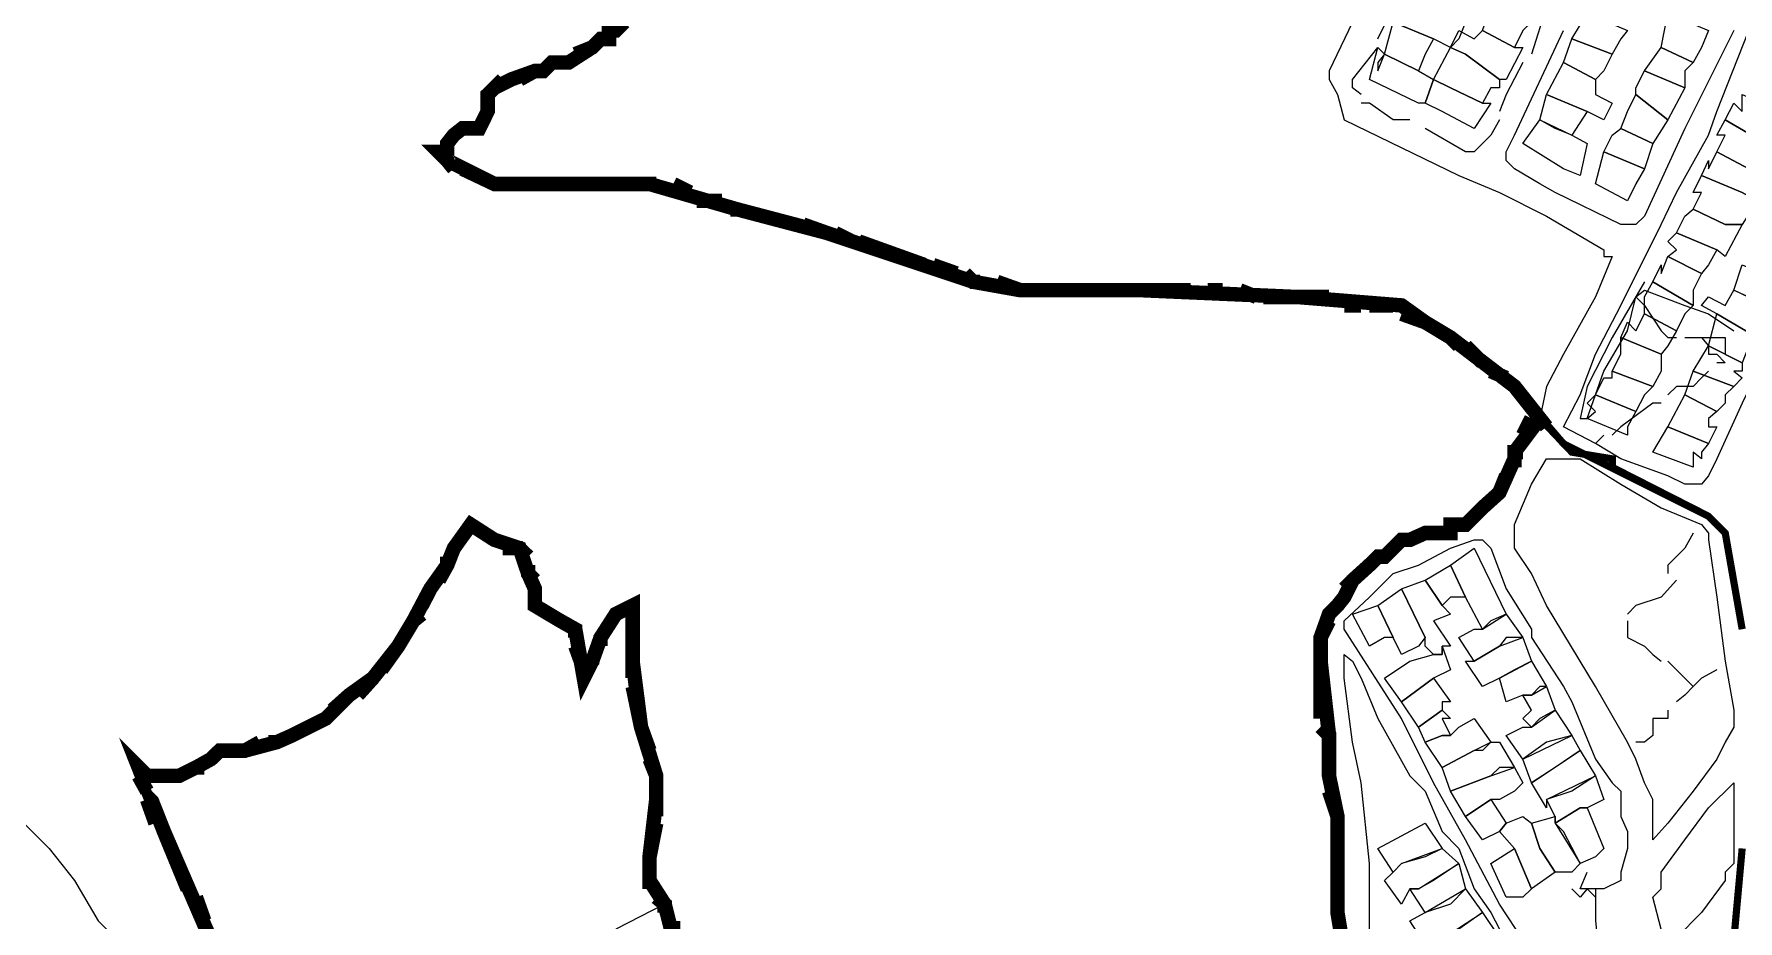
# Model space of a CAD drawing. Header units: millimetres. Extents: x -3588 to 75209, y -3737 to 38254.
# Drawn here: x 27553 to 27838.2, y 5192.6 to 5341 of the extents above; entities that cross this region are included whole.
import ezdxf

# ---------------------------------------------------------------- set-up
doc = ezdxf.new("R2010")
doc.units = ezdxf.units.MM
doc.layers.add('P', color=253, linetype='Continuous')

msp = doc.modelspace()

# ---------------------------------------------------------------- linework, layer by layer
at = {"layer": 'P'}
for points in [[(27800.816, 5399.755), (27796.863, 5387.609), (27790.094, 5376.886), (27783.324, 5361.923), (27773.722, 5343.006), (27769.769, 5334.828), (27769.769, 5333.42), (27771.177, 5330.875), (27772.313, 5326.634), (27791.502, 5317.32)], [(27879.586, 5363.331), (27844.298, 5290.226), (27838.937, 5279.215), (27834.696, 5269.901), (27833.288, 5267.085), (27832.151, 5265.66), (27830.743, 5265.66), (27829.335, 5265.66), (27826.502, 5267.085), (27818.612, 5269.901), (27814.371, 5272.446), (27809.01, 5275.263), (27811.827, 5280.624), (27814.371, 5287.409), (27818.612, 5295.587), (27825.382, 5309.142), (27827.926, 5314.504), (27833.288, 5324.106), (27834.696, 5328.059), (27840.057, 5341.598)], [(27777.963, 5340.19), (27781.916, 5348.384)], [(27791.502, 5340.19), (27790.094, 5338.781), (27787.277, 5340.19), (27780.491, 5343.006), (27781.916, 5344.431), (27783.324, 5344.431), (27784.732, 5346.959), (27790.094, 5344.431), (27792.638, 5343.006), (27791.502, 5340.19)], [(27785.853, 5337.645), (27784.732, 5334.828), (27779.083, 5337.645), (27780.491, 5343.006), (27787.277, 5340.19), (27785.853, 5337.645)], [(27803.649, 5343.006), (27802.24, 5341.598), (27800.816, 5338.781), (27795.455, 5341.598), (27796.863, 5345.551), (27803.649, 5343.006)], [(27806.177, 5345.551), (27803.649, 5337.645)], [(27818.612, 5340.19), (27817.188, 5337.645), (27810.418, 5340.19), (27812.963, 5344.431), (27819.732, 5341.598), (27818.612, 5340.19)], [(27832.151, 5338.781), (27830.743, 5336.237), (27825.382, 5338.781), (27826.502, 5344.431), (27833.288, 5341.598), (27832.151, 5338.781)], [(27792.638, 5337.645), (27790.094, 5338.781), (27791.502, 5341.598), (27794.047, 5340.19), (27795.455, 5341.598), (27800.816, 5338.781), (27802.24, 5338.781), (27799.408, 5333.42), (27798.287, 5333.42), (27792.638, 5337.645)], [(27837.513, 5341.598), (27829.335, 5325.226), (27822.565, 5310.551), (27821.141, 5309.142), (27819.732, 5309.142), (27818.612, 5309.142), (27807.602, 5314.504), (27805.057, 5315.912), (27800.816, 5318.457), (27799.408, 5319.865), (27799.408, 5321.273), (27800.816, 5324.106), (27809.01, 5341.598)], [(27815.78, 5334.828), (27814.371, 5333.42), (27809.01, 5336.237), (27810.418, 5340.19), (27817.188, 5337.645), (27815.78, 5334.828)], [(27775.13, 5330.875), (27773.722, 5331.996), (27773.722, 5333.42), (27777.963, 5338.781)], [(27777.963, 5336.237), (27777.963, 5334.828), (27779.083, 5337.645), (27784.732, 5334.828), (27787.277, 5333.42), (27785.853, 5329.467), (27784.732, 5329.467), (27776.538, 5333.42), (27777.963, 5338.781), (27779.083, 5337.645), (27777.963, 5336.237)], [(27792.638, 5337.645), (27798.287, 5333.42), (27798.287, 5331.996), (27796.863, 5331.996), (27795.455, 5329.467), (27790.094, 5331.996), (27787.277, 5333.42), (27790.094, 5338.781), (27792.638, 5337.645)], [(27829.335, 5334.828), (27829.335, 5331.996), (27822.565, 5334.828), (27825.382, 5338.781), (27830.743, 5336.237), (27829.335, 5334.828)], [(27802.24, 5336.237), (27799.408, 5330.875), (27798.287, 5328.059)], [(27814.371, 5331.996), (27814.371, 5330.875), (27817.188, 5329.467), (27815.78, 5326.634), (27812.963, 5328.059), (27806.177, 5330.875), (27809.01, 5336.237), (27814.371, 5333.42), (27814.371, 5331.996)], [(27821.141, 5331.996), (27822.565, 5334.828), (27829.335, 5331.996), (27826.502, 5326.634), (27821.141, 5330.875), (27821.141, 5331.996)], [(27795.455, 5329.467), (27796.863, 5329.467), (27794.047, 5325.226), (27788.685, 5328.059), (27785.853, 5329.467), (27787.277, 5333.42), (27790.094, 5331.996), (27795.455, 5329.467)], [(27783.324, 5326.634), (27780.491, 5326.634), (27776.538, 5329.467), (27775.13, 5329.467)], [(27807.602, 5325.226), (27805.057, 5326.634), (27806.177, 5330.875), (27812.963, 5328.059), (27810.418, 5324.106), (27807.602, 5325.226)], [(27819.732, 5328.059), (27821.141, 5330.875), (27826.502, 5326.634), (27823.973, 5322.682), (27818.612, 5325.226), (27819.732, 5328.059)], [(27845.706, 5328.059), (27846.827, 5326.634), (27845.706, 5322.682), (27842.89, 5322.682), (27836.104, 5326.634), (27837.513, 5329.467), (27838.937, 5328.059), (27838.937, 5330.875), (27845.706, 5328.059)], [(27798.287, 5326.634), (27796.863, 5324.106), (27795.455, 5322.682), (27794.047, 5321.273), (27792.638, 5321.273)], [(27810.418, 5324.106), (27812.963, 5322.682), (27811.827, 5317.32), (27809.01, 5318.457), (27802.24, 5322.682), (27805.057, 5326.634), (27810.418, 5324.106)], [(27842.89, 5322.682), (27845.706, 5322.682), (27842.89, 5317.32), (27840.057, 5318.457), (27834.696, 5321.273), (27836.104, 5324.106), (27834.696, 5324.106), (27836.104, 5326.634), (27842.89, 5322.682)], [(27792.638, 5321.273), (27785.853, 5325.226)], [(27817.188, 5324.106), (27818.612, 5325.226), (27823.973, 5322.682), (27822.565, 5318.457), (27815.78, 5321.273), (27817.188, 5324.106)], [(27821.141, 5315.912), (27819.732, 5313.095), (27814.371, 5315.912), (27815.78, 5321.273), (27822.565, 5318.457), (27821.141, 5315.912)], [(27841.466, 5315.912), (27841.466, 5313.095), (27838.937, 5314.504), (27832.151, 5317.32), (27833.288, 5319.865), (27833.288, 5318.457), (27834.696, 5321.273), (27840.057, 5318.457), (27842.89, 5317.32), (27841.466, 5315.912)], [(27791.502, 5317.32), (27798.287, 5314.504)], [(27838.937, 5314.504), (27841.466, 5313.095), (27838.937, 5309.142), (27836.104, 5309.142), (27830.743, 5311.671), (27832.151, 5314.504), (27830.743, 5314.504), (27832.151, 5317.32), (27838.937, 5314.504)], [(27798.287, 5314.504), (27806.177, 5310.551)], [(27837.513, 5309.142), (27838.937, 5309.142), (27836.104, 5303.781), (27834.696, 5304.901), (27827.926, 5307.734), (27829.335, 5310.551), (27830.743, 5311.671), (27836.104, 5309.142), (27837.513, 5309.142)], [(27806.177, 5310.551), (27815.78, 5304.901)], [(27833.288, 5302.357), (27832.151, 5300.949), (27826.502, 5303.781), (27827.926, 5304.901), (27826.502, 5306.31), (27827.926, 5307.734), (27834.696, 5304.901), (27833.288, 5302.357)], [(27815.78, 5304.901), (27815.78, 5303.781), (27817.188, 5303.781), (27814.371, 5296.996)], [(27830.743, 5298.132), (27830.743, 5295.587), (27823.973, 5299.54), (27825.382, 5302.357), (27825.382, 5300.949), (27826.502, 5303.781), (27832.151, 5300.949), (27830.743, 5298.132)], [(27845.706, 5298.132), (27844.298, 5296.996), (27844.298, 5298.132), (27842.89, 5295.587), (27837.513, 5298.132), (27838.937, 5302.357), (27845.706, 5299.54), (27845.706, 5298.132)], [(27822.565, 5299.54), (27817.188, 5290.226), (27812.963, 5282.032), (27811.827, 5276.671), (27812.963, 5276.671), (27815.78, 5284.577), (27819.732, 5291.346), (27821.141, 5296.996)], [(27821.141, 5296.996), (27822.565, 5298.132), (27829.335, 5295.587), (27833.288, 5294.179), (27837.513, 5291.346)], [(27829.335, 5294.179), (27827.926, 5291.346), (27822.565, 5294.179), (27822.565, 5296.996), (27823.973, 5299.54), (27830.743, 5295.587), (27829.335, 5294.179)], [(27840.057, 5296.996), (27842.89, 5295.587), (27841.466, 5294.179), (27842.89, 5292.771), (27841.466, 5290.226), (27834.696, 5294.179), (27832.151, 5295.587), (27833.288, 5296.996), (27836.104, 5295.587), (27837.513, 5298.132), (27840.057, 5296.996)], [(27814.371, 5296.996), (27809.01, 5287.409)], [(27821.141, 5296.996), (27822.565, 5295.587), (27825.382, 5291.346), (27826.502, 5290.226), (27827.926, 5290.226)], [(27826.502, 5288.818), (27825.382, 5287.409), (27818.612, 5290.226), (27819.732, 5292.771), (27821.141, 5291.346), (27822.565, 5294.179), (27827.926, 5291.346), (27826.502, 5288.818)], [(27841.466, 5288.818), (27840.057, 5287.409), (27840.057, 5288.818), (27838.937, 5285.985), (27833.288, 5288.818), (27834.696, 5294.179), (27841.466, 5290.226), (27841.466, 5288.818)], [(27825.382, 5284.577), (27823.973, 5282.032), (27817.188, 5284.577), (27818.612, 5287.409), (27818.612, 5290.226), (27825.382, 5287.409), (27825.382, 5284.577)], [(27829.335, 5290.226), (27832.151, 5290.226)], [(27838.937, 5284.577), (27837.513, 5284.577), (27838.937, 5283.456), (27837.513, 5282.032), (27830.743, 5284.577), (27833.288, 5288.818), (27838.937, 5285.985), (27838.937, 5284.577)], [(27832.151, 5290.226), (27833.288, 5290.226), (27836.104, 5290.226), (27836.104, 5288.818), (27836.104, 5287.409)], [(27832.151, 5290.226), (27833.288, 5288.818), (27833.288, 5287.409), (27834.696, 5287.409), (27836.104, 5285.985)], [(27809.01, 5287.409), (27806.177, 5282.032)], [(27836.104, 5285.985), (27834.696, 5285.985)], [(27822.565, 5280.624), (27821.141, 5277.807), (27814.371, 5280.624), (27815.78, 5283.456), (27817.188, 5283.456), (27817.188, 5284.577), (27823.973, 5282.032), (27822.565, 5280.624)], [(27833.288, 5284.577), (27832.151, 5283.456), (27830.743, 5282.032), (27827.926, 5282.032), (27826.502, 5280.624)], [(27836.104, 5280.624), (27836.104, 5279.215), (27834.696, 5277.807), (27829.335, 5280.624), (27830.743, 5284.577), (27837.513, 5282.032), (27836.104, 5280.624)], [(27806.177, 5282.032), (27805.057, 5276.671)], [(27819.732, 5275.263), (27819.732, 5273.854), (27812.963, 5276.671), (27814.371, 5277.807), (27812.963, 5279.215), (27814.371, 5280.624), (27821.141, 5277.807), (27819.732, 5275.263)], [(27833.288, 5276.671), (27833.288, 5275.263), (27834.696, 5275.263), (27833.288, 5272.446), (27826.502, 5275.263), (27829.335, 5280.624), (27834.696, 5277.807), (27833.288, 5276.671)], [(27825.382, 5279.215), (27823.973, 5279.215), (27818.612, 5275.263), (27817.188, 5273.854)], [(27805.057, 5276.671), (27800.816, 5271.022)], [(27832.151, 5271.022), (27832.151, 5269.901), (27830.743, 5271.022), (27830.743, 5268.493), (27823.973, 5271.022), (27826.502, 5275.263), (27833.288, 5272.446), (27832.151, 5271.022)], [(27815.78, 5273.854), (27814.371, 5272.446)], [(27800.816, 5271.022), (27800.816, 5269.901), (27798.287, 5264.252)], [(27803.649, 5265.66), (27806.177, 5269.901)], [(27806.177, 5269.901), (27810.418, 5269.901), (27811.827, 5269.901), (27818.612, 5265.66), (27825.382, 5261.707)], [(27798.287, 5264.252), (27795.455, 5261.707), (27794.047, 5260.299), (27792.638, 5258.891), (27790.094, 5258.891), (27790.094, 5257.482)], [(27800.816, 5254.938), (27800.816, 5257.482), (27800.816, 5258.891), (27803.649, 5265.66)], [(27825.382, 5261.707), (27832.151, 5258.891)], [(27790.094, 5257.482), (27785.853, 5257.482), (27783.324, 5256.346)], [(27830.743, 5257.482), (27829.335, 5254.938), (27827.926, 5253.529), (27826.502, 5252.121), (27826.502, 5250.697)], [(27832.151, 5258.891), (27833.288, 5257.482), (27833.288, 5256.346), (27834.696, 5246.76), (27836.104, 5236.021)], [(27803.649, 5187.194), (27798.287, 5195.372), (27792.638, 5206.11), (27787.277, 5215.697), (27781.916, 5226.435), (27772.313, 5241.383), (27772.313, 5242.807), (27776.538, 5246.76), (27777.963, 5248.168), (27780.491, 5250.697), (27784.732, 5252.121), (27790.094, 5254.938), (27794.047, 5256.346), (27795.455, 5256.346), (27796.863, 5254.938)], [(27783.324, 5256.346), (27781.916, 5256.346), (27779.083, 5253.529)], [(27796.863, 5242.807), (27795.455, 5241.383), (27792.638, 5246.76), (27790.094, 5252.121), (27794.047, 5254.938), (27799.408, 5243.927), (27796.863, 5242.807)], [(27796.863, 5254.938), (27799.408, 5248.168), (27803.649, 5241.383), (27803.649, 5239.974), (27809.01, 5231.796), (27810.418, 5229.252), (27814.371, 5219.65), (27817.188, 5215.697), (27818.612, 5214.288), (27818.612, 5211.472), (27818.612, 5210.047), (27819.732, 5207.519), (27819.732, 5204.686), (27818.612, 5200.733), (27818.612, 5199.325), (27815.78, 5197.917), (27814.371, 5197.917), (27814.371, 5196.508), (27814.371, 5192.555), (27815.78, 5179)], [(27803.649, 5250.697), (27800.816, 5254.938)], [(27776.538, 5252.121), (27773.722, 5249.577)], [(27779.083, 5253.529), (27777.963, 5253.529), (27776.538, 5252.121)], [(27790.094, 5246.76), (27788.685, 5245.336), (27785.853, 5249.577), (27790.094, 5252.121), (27792.638, 5246.76), (27790.094, 5246.76)], [(27773.722, 5249.577), (27772.313, 5246.76), (27771.177, 5245.336)], [(27788.685, 5245.336), (27790.094, 5243.927), (27787.277, 5242.807), (27790.094, 5238.566), (27788.685, 5238.566), (27788.685, 5237.158), (27787.277, 5237.158), (27785.853, 5238.566), (27785.853, 5239.974), (27781.916, 5248.168), (27785.853, 5249.577), (27788.685, 5245.336)], [(27806.177, 5245.336), (27803.649, 5250.697)], [(27827.926, 5249.577), (27825.382, 5246.76), (27821.141, 5245.336), (27819.732, 5243.927)], [(27784.732, 5238.566), (27781.916, 5237.158), (27780.491, 5239.974), (27777.963, 5245.336), (27781.916, 5248.168), (27785.853, 5239.974), (27784.732, 5238.566)], [(27771.177, 5245.336), (27769.769, 5243.927), (27768.361, 5239.974), (27768.361, 5236.021)], [(27779.083, 5239.974), (27776.538, 5238.566), (27773.722, 5243.927), (27777.963, 5245.336), (27780.491, 5239.974), (27779.083, 5239.974)], [(27799.408, 5239.974), (27798.287, 5238.566), (27794.047, 5236.021), (27791.502, 5239.974), (27794.047, 5241.383), (27795.455, 5241.383), (27799.408, 5243.927), (27802.24, 5239.974), (27799.408, 5239.974)], [(27814.371, 5231.796), (27806.177, 5245.336)], [(27819.732, 5242.807), (27819.732, 5239.974), (27822.565, 5238.566), (27823.973, 5237.158), (27825.382, 5236.021)], [(27790.094, 5234.613), (27787.277, 5233.205), (27781.916, 5229.252), (27779.083, 5233.205), (27783.324, 5236.021), (27787.277, 5237.158), (27788.685, 5237.158), (27788.685, 5238.566), (27790.094, 5234.613)], [(27800.816, 5234.613), (27798.287, 5233.205), (27795.455, 5231.796), (27792.638, 5236.021), (27794.047, 5236.021), (27798.287, 5238.566), (27802.24, 5239.974), (27803.649, 5236.021), (27800.816, 5234.613)], [(27768.361, 5236.021), (27769.769, 5223.603)], [(27776.538, 5187.194), (27776.538, 5192.555), (27776.538, 5202.158), (27775.13, 5215.697), (27773.722, 5222.482), (27772.313, 5233.205), (27772.313, 5237.158), (27773.722, 5236.021)], [(27773.722, 5236.021), (27775.13, 5233.205), (27777.963, 5226.435), (27783.324, 5216.833), (27785.853, 5214.288), (27788.685, 5207.519), (27791.502, 5204.686), (27794.047, 5197.917), (27796.863, 5193.964), (27798.287, 5191.147)], [(27805.057, 5231.796), (27803.649, 5230.372), (27802.24, 5230.372), (27799.408, 5229.252), (27798.287, 5233.205), (27803.649, 5236.021), (27806.177, 5231.796), (27805.057, 5231.796)], [(27836.104, 5236.021), (27837.513, 5227.844), (27837.513, 5225.011), (27836.104, 5222.482), (27834.696, 5219.65), (27830.743, 5214.288), (27826.502, 5208.927), (27823.973, 5206.11), (27823.973, 5207.519), (27823.973, 5212.88)], [(27826.502, 5236.021), (27829.335, 5233.205), (27830.743, 5231.796)], [(27834.696, 5234.613), (27832.151, 5233.205), (27830.743, 5231.796)], [(27790.094, 5229.252), (27788.685, 5229.252), (27788.685, 5227.844), (27784.732, 5225.011), (27781.916, 5229.252), (27787.277, 5233.205), (27790.094, 5229.252)], [(27805.057, 5226.435), (27803.649, 5225.011), (27802.24, 5226.435), (27803.649, 5227.844), (27802.24, 5230.372), (27803.649, 5230.372), (27806.177, 5231.796), (27807.602, 5227.844), (27805.057, 5226.435)], [(27819.732, 5222.482), (27814.371, 5231.796)], [(27830.743, 5231.796), (27829.335, 5230.372), (27827.926, 5229.252)], [(27790.094, 5223.603), (27788.685, 5223.603), (27785.853, 5222.482), (27784.732, 5225.011), (27788.685, 5227.844), (27790.094, 5226.435), (27788.685, 5226.435), (27790.094, 5223.603)], [(27795.455, 5221.058), (27794.047, 5221.058), (27788.685, 5218.241), (27785.853, 5222.482), (27788.685, 5223.603), (27790.094, 5223.603), (27791.502, 5225.011), (27794.047, 5226.435), (27796.863, 5222.482), (27795.455, 5221.058)], [(27806.177, 5222.482), (27802.24, 5219.65), (27799.408, 5223.603), (27802.24, 5225.011), (27803.649, 5225.011), (27807.602, 5227.844), (27810.418, 5223.603), (27806.177, 5222.482)], [(27826.502, 5227.844), (27826.502, 5226.435), (27825.382, 5226.435), (27823.973, 5226.435), (27823.973, 5225.011), (27823.973, 5223.603), (27822.565, 5222.482), (27821.141, 5222.482)], [(27769.769, 5223.603), (27769.769, 5216.833)], [(27807.602, 5218.241), (27803.649, 5215.697), (27802.24, 5219.65), (27810.418, 5223.603), (27811.827, 5221.058), (27807.602, 5218.241)], [(27798.287, 5218.241), (27796.863, 5216.833), (27790.094, 5214.288), (27788.685, 5218.241), (27794.047, 5221.058), (27796.863, 5222.482), (27798.287, 5222.482), (27800.816, 5218.241), (27798.287, 5218.241)], [(27810.418, 5214.288), (27806.177, 5212.88), (27806.177, 5211.472), (27803.649, 5215.697), (27811.827, 5221.058), (27814.371, 5216.833), (27810.418, 5214.288)], [(27821.141, 5219.65), (27819.732, 5222.482)], [(27800.816, 5214.288), (27798.287, 5212.88), (27796.863, 5212.88), (27792.638, 5210.047), (27790.094, 5214.288), (27796.863, 5216.833), (27800.816, 5218.241), (27802.24, 5215.697), (27800.816, 5214.288)], [(27822.565, 5215.697), (27821.141, 5219.65)], [(27769.769, 5216.833), (27771.177, 5210.047), (27771.177, 5193.964)], [(27811.827, 5211.472), (27807.602, 5208.927), (27807.602, 5210.047), (27806.177, 5212.88), (27814.371, 5216.833), (27815.78, 5212.88), (27812.963, 5211.472), (27811.827, 5211.472)], [(27823.973, 5212.88), (27822.565, 5215.697)], [(27837.513, 5208.927), (27837.513, 5202.158), (27836.104, 5200.733), (27836.104, 5199.325), (27832.151, 5193.964), (27827.926, 5189.723), (27826.502, 5189.723), (27825.382, 5191.147), (27823.973, 5196.508), (27825.382, 5197.917), (27825.382, 5200.733), (27829.335, 5206.11), (27833.288, 5211.472), (27837.513, 5215.697), (27837.513, 5208.927)], [(27799.408, 5208.927), (27798.287, 5207.519), (27795.455, 5206.11), (27792.638, 5210.047), (27796.863, 5212.88), (27799.408, 5208.927)], [(27550.15, 5210.047), (27555.511, 5204.686), (27559.752, 5199.325), (27563.705, 5192.555), (27566.522, 5189.723)], [(27785.853, 5203.278), (27781.916, 5202.158), (27780.491, 5200.733), (27777.963, 5204.686), (27785.853, 5208.927), (27788.685, 5204.686), (27785.853, 5203.278)], [(27803.649, 5208.927), (27805.057, 5204.686), (27807.602, 5200.733), (27803.649, 5197.917), (27800.816, 5204.686), (27798.287, 5207.519), (27799.408, 5208.927), (27802.24, 5210.047), (27803.649, 5208.927)], [(27810.418, 5200.733), (27807.602, 5200.733), (27805.057, 5204.686), (27803.649, 5208.927), (27807.602, 5210.047), (27807.602, 5208.927), (27811.827, 5202.158), (27810.418, 5200.733)], [(27814.371, 5203.278), (27811.827, 5202.158), (27809.01, 5207.519), (27807.602, 5208.927), (27811.827, 5211.472), (27812.963, 5211.472), (27815.78, 5204.686), (27814.371, 5203.278)], [(27787.277, 5199.325), (27784.732, 5197.917), (27783.324, 5197.917), (27781.916, 5195.372), (27779.083, 5199.325), (27780.491, 5200.733), (27781.916, 5202.158), (27788.685, 5204.686), (27791.502, 5202.158), (27787.277, 5199.325)], [(27802.24, 5196.508), (27799.408, 5196.508), (27796.863, 5202.158), (27800.816, 5204.686), (27803.649, 5197.917), (27802.24, 5196.508)], [(27790.094, 5195.372), (27785.853, 5193.964), (27783.324, 5197.917), (27784.732, 5197.917), (27791.502, 5202.158), (27792.638, 5197.917), (27790.094, 5195.372)], [(27815.78, 5197.917), (27812.963, 5197.917), (27811.827, 5197.917), (27812.963, 5200.733)], [(27791.502, 5191.147), (27787.277, 5188.602), (27785.853, 5188.602), (27783.324, 5192.555), (27785.853, 5193.964), (27792.638, 5197.917), (27795.455, 5193.964), (27791.502, 5191.147)], [(27814.371, 5196.508), (27812.963, 5197.917), (27811.827, 5196.508), (27810.418, 5197.917)], [(27661.376, 5187.194), (27659.967, 5192.555), (27658.543, 5195.372), (27650.365, 5191.147)], [(27771.177, 5193.964), (27772.313, 5187.194)], [(27794.047, 5187.194), (27790.094, 5185.786), (27790.094, 5184.361), (27788.685, 5184.361), (27787.277, 5188.602), (27795.455, 5193.964), (27798.287, 5189.723), (27794.047, 5187.194)]]:
    msp.add_lwpolyline(points, dxfattribs=at)
for points, const_width in [([(27772.313, 5187.194), (27771.177, 5193.964), (27771.177, 5210.047), (27769.769, 5216.833), (27769.769, 5223.603), (27768.361, 5236.021), (27768.361, 5239.974), (27769.769, 5243.927), (27771.177, 5245.336), (27772.313, 5246.76), (27773.722, 5249.577), (27776.538, 5252.121), (27777.963, 5253.529), (27779.083, 5253.529), (27781.916, 5256.346), (27783.324, 5256.346), (27785.853, 5257.482), (27790.094, 5257.482), (27790.094, 5258.891), (27792.638, 5258.891), (27794.047, 5260.299), (27795.455, 5261.707), (27798.287, 5264.252), (27800.816, 5269.901), (27800.816, 5271.022), (27805.057, 5276.671), (27806.177, 5275.263), (27800.816, 5282.032), (27790.094, 5290.226), (27785.853, 5292.771), (27781.916, 5295.587), (27764.408, 5296.996), (27738.434, 5298.132), (27718.109, 5298.132), (27710.203, 5299.54), (27685.653, 5307.734), (27670.69, 5311.671), (27656.014, 5315.912), (27630.04, 5315.912), (27622.135, 5319.865), (27620.726, 5321.273), (27622.135, 5321.273), (27622.135, 5322.682), (27623.255, 5324.106), (27624.679, 5325.226), (27626.088, 5325.226), (27627.496, 5325.226), (27628.904, 5328.059), (27628.904, 5329.467), (27628.904, 5330.875), (27630.04, 5331.996), (27632.857, 5333.42), (27636.81, 5334.828), (27638.218, 5334.828), (27639.643, 5336.237), (27641.051, 5336.237), (27642.459, 5336.237), (27646.412, 5338.781), (27647.821, 5340.19), (27649.229, 5340.19), (27649.229, 5341.598), (27650.365, 5341.598), (27651.774, 5343.006)], 2.417), ([(27643.58, 5337.645), (27646.412, 5338.781), (27647.821, 5340.19), (27649.229, 5340.19), (27649.229, 5341.598), (27650.365, 5341.598), (27651.774, 5343.006)], 2.417), ([(27638.218, 5334.828), (27639.643, 5336.237), (27641.051, 5336.237), (27642.459, 5336.237)], 2.417), ([(27626.088, 5325.226), (27627.496, 5325.226), (27628.904, 5328.059), (27628.904, 5329.467), (27628.904, 5330.875), (27630.04, 5331.996), (27631.449, 5333.42)], 2.417), ([(27634.265, 5333.42), (27636.81, 5334.828)], 2.417), ([(27622.135, 5322.682), (27623.255, 5324.106), (27624.679, 5325.226)], 2.417), ([(27623.255, 5318.457), (27622.135, 5319.865), (27620.726, 5321.273), (27622.135, 5321.273)], 2.417), ([(27635.69, 5315.912), (27630.04, 5315.912), (27624.679, 5318.457)], 2.417), ([(27641.051, 5315.912), (27636.81, 5315.912)], 2.417), ([(27645.004, 5315.912), (27642.459, 5315.912)], 2.417), ([(27657.135, 5315.912), (27656.014, 5315.912), (27647.821, 5315.912)], 2.417), ([(27662.784, 5314.504), (27659.967, 5315.912)], 2.417), ([(27668.145, 5313.095), (27663.904, 5313.095)], 2.417), ([(27680.292, 5309.142), (27670.69, 5311.671), (27669.554, 5311.671)], 2.417), ([(27685.653, 5307.734), (27681.7, 5309.142)], 2.417), ([(27689.878, 5306.31), (27687.062, 5307.734)], 2.417), ([(27702.025, 5302.357), (27691.015, 5306.31)], 2.417), ([(27707.386, 5300.949), (27703.433, 5302.357)], 2.417), ([(27711.339, 5299.54), (27710.203, 5299.54), (27708.795, 5300.949)], 2.417), ([(27723.758, 5298.132), (27718.109, 5298.132), (27714.156, 5299.54)], 2.417), ([(27729.119, 5298.132), (27726.303, 5298.132)], 2.417), ([(27734.481, 5298.132), (27731.664, 5298.132)], 2.417), ([(27746.628, 5298.132), (27738.434, 5298.132), (27737.313, 5298.132)], 2.417), ([(27751.989, 5298.132), (27749.444, 5298.132)], 2.417), ([(27757.638, 5296.996), (27754.805, 5298.132)], 2.417), ([(27769.769, 5296.996), (27764.408, 5296.996), (27758.758, 5296.996)], 2.417), ([(27775.13, 5295.587), (27772.313, 5295.587)], 2.417), ([(27780.491, 5295.587), (27776.538, 5295.587)], 2.417), ([(27791.502, 5288.818), (27790.094, 5290.226), (27785.853, 5292.771), (27781.916, 5294.179)], 2.417), ([(27795.455, 5285.985), (27792.638, 5288.818)], 2.417), ([(27799.408, 5283.456), (27796.863, 5284.577)], 2.417), ([(27805.057, 5276.671), (27806.177, 5275.263), (27800.816, 5282.032)], 2.417), ([(27772.313, 5187.194), (27771.177, 5193.964), (27771.177, 5210.047), (27769.769, 5216.833), (27769.769, 5223.603), (27768.361, 5236.021), (27768.361, 5239.974), (27769.769, 5243.927), (27771.177, 5245.336), (27772.313, 5246.76), (27773.722, 5249.577), (27776.538, 5252.121), (27777.963, 5253.529), (27779.083, 5253.529), (27781.916, 5256.346), (27783.324, 5256.346), (27785.853, 5257.482), (27790.094, 5257.482), (27790.094, 5258.891), (27792.638, 5258.891), (27794.047, 5260.299), (27795.455, 5261.707), (27798.287, 5264.252), (27800.816, 5269.901), (27800.816, 5271.022), (27805.057, 5276.671), (27810.418, 5271.022), (27817.188, 5269.901), (27817.188, 5268.493), (27833.288, 5260.299), (27836.104, 5257.482), (27838.937, 5241.383)], 1.2), ([(27802.24, 5273.854), (27803.649, 5276.671)], 2.417), ([(27800.816, 5268.493), (27800.816, 5269.901), (27800.816, 5271.022), (27802.24, 5271.022)], 2.417), ([(27792.638, 5258.891), (27794.047, 5260.299), (27795.455, 5261.707), (27798.287, 5264.252), (27799.408, 5267.085)], 2.417), ([(27589.391, 5173.639), (27574.716, 5207.519), (27570.475, 5218.241), (27571.883, 5216.833), (27574.716, 5216.833), (27577.244, 5216.833), (27580.077, 5218.241), (27582.605, 5219.65), (27584.03, 5221.058), (27588.255, 5221.058), (27593.616, 5222.482), (27596.161, 5223.603), (27601.81, 5226.435), (27605.763, 5230.372), (27609.716, 5233.205), (27613.941, 5238.566), (27616.485, 5242.807), (27619.318, 5248.168), (27622.135, 5252.121), (27623.255, 5254.938), (27626.088, 5258.891), (27630.04, 5256.346), (27634.265, 5254.938), (27635.69, 5250.697), (27636.81, 5248.168), (27636.81, 5245.336), (27641.051, 5242.807), (27643.58, 5241.383), (27645.004, 5233.205), (27646.412, 5236.021), (27647.821, 5239.974), (27650.365, 5243.927), (27653.182, 5245.336), (27653.182, 5236.021), (27654.59, 5225.011), (27657.135, 5216.833), (27657.135, 5212.88), (27656.014, 5203.278), (27656.014, 5199.325), (27658.543, 5195.372), (27659.967, 5189.723)], 2.417), ([(27623.255, 5254.938), (27626.088, 5258.891), (27630.04, 5256.346)], 2.417), ([(27787.277, 5257.482), (27790.094, 5257.482), (27790.094, 5258.891), (27791.502, 5258.891)], 2.417), ([(27589.391, 5173.639), (27574.716, 5207.519), (27570.475, 5218.241), (27571.883, 5216.833), (27574.716, 5216.833), (27577.244, 5216.833), (27580.077, 5218.241), (27582.605, 5219.65), (27584.03, 5221.058), (27588.255, 5221.058), (27593.616, 5222.482), (27596.161, 5223.603), (27601.81, 5226.435), (27605.763, 5230.372), (27609.716, 5233.205), (27613.941, 5238.566), (27616.485, 5242.807), (27619.318, 5248.168), (27622.135, 5252.121), (27623.255, 5254.938), (27626.088, 5258.891), (27630.04, 5256.346), (27634.265, 5254.938), (27635.69, 5250.697), (27636.81, 5248.168), (27636.81, 5245.336), (27641.051, 5242.807), (27643.58, 5241.383), (27645.004, 5233.205), (27646.412, 5236.021), (27647.821, 5239.974), (27650.365, 5243.927), (27653.182, 5245.336), (27653.182, 5236.021), (27654.59, 5225.011), (27657.135, 5216.833), (27657.135, 5212.88), (27656.014, 5203.278), (27656.014, 5199.325), (27658.543, 5195.372), (27659.967, 5189.723)], 1.2), ([(27783.324, 5256.346), (27785.853, 5257.482)], 2.417), ([(27620.726, 5249.577), (27622.135, 5252.121), (27622.135, 5253.529)], 2.417), ([(27631.449, 5254.938), (27634.265, 5254.938), (27635.69, 5253.529)], 2.417), ([(27772.313, 5248.168), (27773.722, 5249.577), (27776.538, 5252.121), (27777.963, 5253.529), (27779.083, 5253.529), (27780.491, 5254.938)], 2.417), ([(27635.69, 5252.121), (27635.69, 5250.697), (27636.81, 5249.577)], 2.417), ([(27617.894, 5245.336), (27619.318, 5248.168)], 2.417), ([(27636.81, 5246.76), (27636.81, 5245.336), (27641.051, 5242.807), (27643.58, 5241.383), (27643.58, 5239.974)], 2.417), ([(27647.821, 5238.566), (27647.821, 5239.974), (27650.365, 5243.927), (27653.182, 5245.336), (27653.182, 5243.927)], 2.417), ([(27769.769, 5243.927), (27771.177, 5245.336), (27772.313, 5246.76)], 2.417), ([(27611.124, 5234.613), (27613.941, 5238.566), (27616.485, 5242.807), (27617.894, 5243.927)], 2.417), ([(27653.182, 5242.807), (27653.182, 5238.566)], 2.417), ([(27768.361, 5238.566), (27768.361, 5239.974), (27769.769, 5242.807)], 2.417), ([(27643.58, 5238.566), (27645.004, 5234.613)], 2.417), ([(27645.004, 5234.613), (27646.412, 5236.021), (27646.412, 5237.158)], 2.417), ([(27653.182, 5237.158), (27653.182, 5236.021), (27653.182, 5233.205)], 2.417), ([(27768.361, 5226.435), (27768.361, 5236.021), (27768.361, 5237.158)], 2.417), ([(27607.171, 5230.372), (27609.716, 5233.205)], 2.417), ([(27602.93, 5227.844), (27605.763, 5230.372)], 2.417), ([(27653.182, 5231.796), (27654.59, 5225.011), (27656.014, 5221.058)], 2.417), ([(27592.208, 5222.482), (27593.616, 5222.482), (27596.161, 5223.603), (27601.81, 5226.435)], 2.417), ([(27769.769, 5221.058), (27769.769, 5223.603), (27768.361, 5225.011)], 2.417), ([(27586.846, 5221.058), (27588.255, 5221.058), (27590.799, 5222.482)], 2.417), ([(27582.605, 5219.65), (27584.03, 5221.058), (27585.438, 5221.058)], 2.417), ([(27656.014, 5219.65), (27657.135, 5216.833), (27657.135, 5215.697)], 2.417), ([(27769.769, 5216.833), (27769.769, 5219.65)], 2.417), ([(27570.475, 5218.241), (27571.883, 5216.833), (27574.716, 5216.833), (27577.244, 5216.833), (27580.077, 5218.241), (27581.485, 5218.241)], 2.417), ([(27571.883, 5214.288), (27570.475, 5216.833)], 2.417), ([(27657.135, 5214.288), (27657.135, 5212.88), (27657.135, 5210.047)], 2.417), ([(27771.177, 5203.278), (27771.177, 5210.047), (27769.769, 5214.288)], 2.417), ([(27573.291, 5208.927), (27571.883, 5212.88)], 2.417), ([(27578.669, 5197.917), (27574.716, 5207.519)], 2.417), ([(27657.135, 5208.927), (27656.014, 5203.278), (27656.014, 5199.325), (27656.014, 5197.917)], 2.417), ([(27771.177, 5199.325), (27771.177, 5202.158)], 2.417), ([(27838.937, 5204.686), (27836.104, 5173.639), (27840.057, 5162.628)], 1.2), ([(27581.485, 5192.555), (27580.077, 5196.508)], 2.417), ([(27657.135, 5196.508), (27658.543, 5195.372), (27658.543, 5193.964)], 2.417), ([(27771.177, 5193.964), (27771.177, 5196.508)], 2.417), ([(27659.967, 5192.555), (27659.967, 5189.723), (27659.967, 5188.602)], 2.417)]:
    msp.add_lwpolyline(points, dxfattribs=dict(at, const_width=const_width))
at = {"layer": 'P', "color": 254, "const_width": 1.2}
for points in [[(27838.937, 5241.383), (27836.104, 5257.482), (27833.288, 5260.299), (27809.01, 5272.446), (27800.816, 5282.032), (27790.094, 5290.226), (27785.853, 5292.771), (27781.916, 5295.587), (27764.408, 5296.996), (27738.434, 5298.132), (27718.109, 5298.132), (27710.203, 5299.54), (27685.653, 5307.734), (27670.69, 5311.671), (27656.014, 5315.912), (27630.04, 5315.912), (27622.135, 5319.865), (27620.726, 5321.273), (27622.135, 5321.273), (27622.135, 5322.682), (27623.255, 5324.106), (27624.679, 5325.226), (27626.088, 5325.226), (27627.496, 5325.226), (27628.904, 5328.059), (27628.904, 5329.467), (27628.904, 5330.875), (27630.04, 5331.996), (27632.857, 5333.42), (27636.81, 5334.828), (27638.218, 5334.828), (27639.643, 5336.237), (27641.051, 5336.237), (27642.459, 5336.237), (27646.412, 5338.781), (27647.821, 5340.19), (27649.229, 5340.19), (27649.229, 5341.598), (27650.365, 5341.598), (27651.774, 5343.006)], [(27840.057, 5162.628), (27836.104, 5173.639), (27838.937, 5204.686)]]:
    msp.add_lwpolyline(points, dxfattribs=at)

doc.saveas('drawing.dxf')
